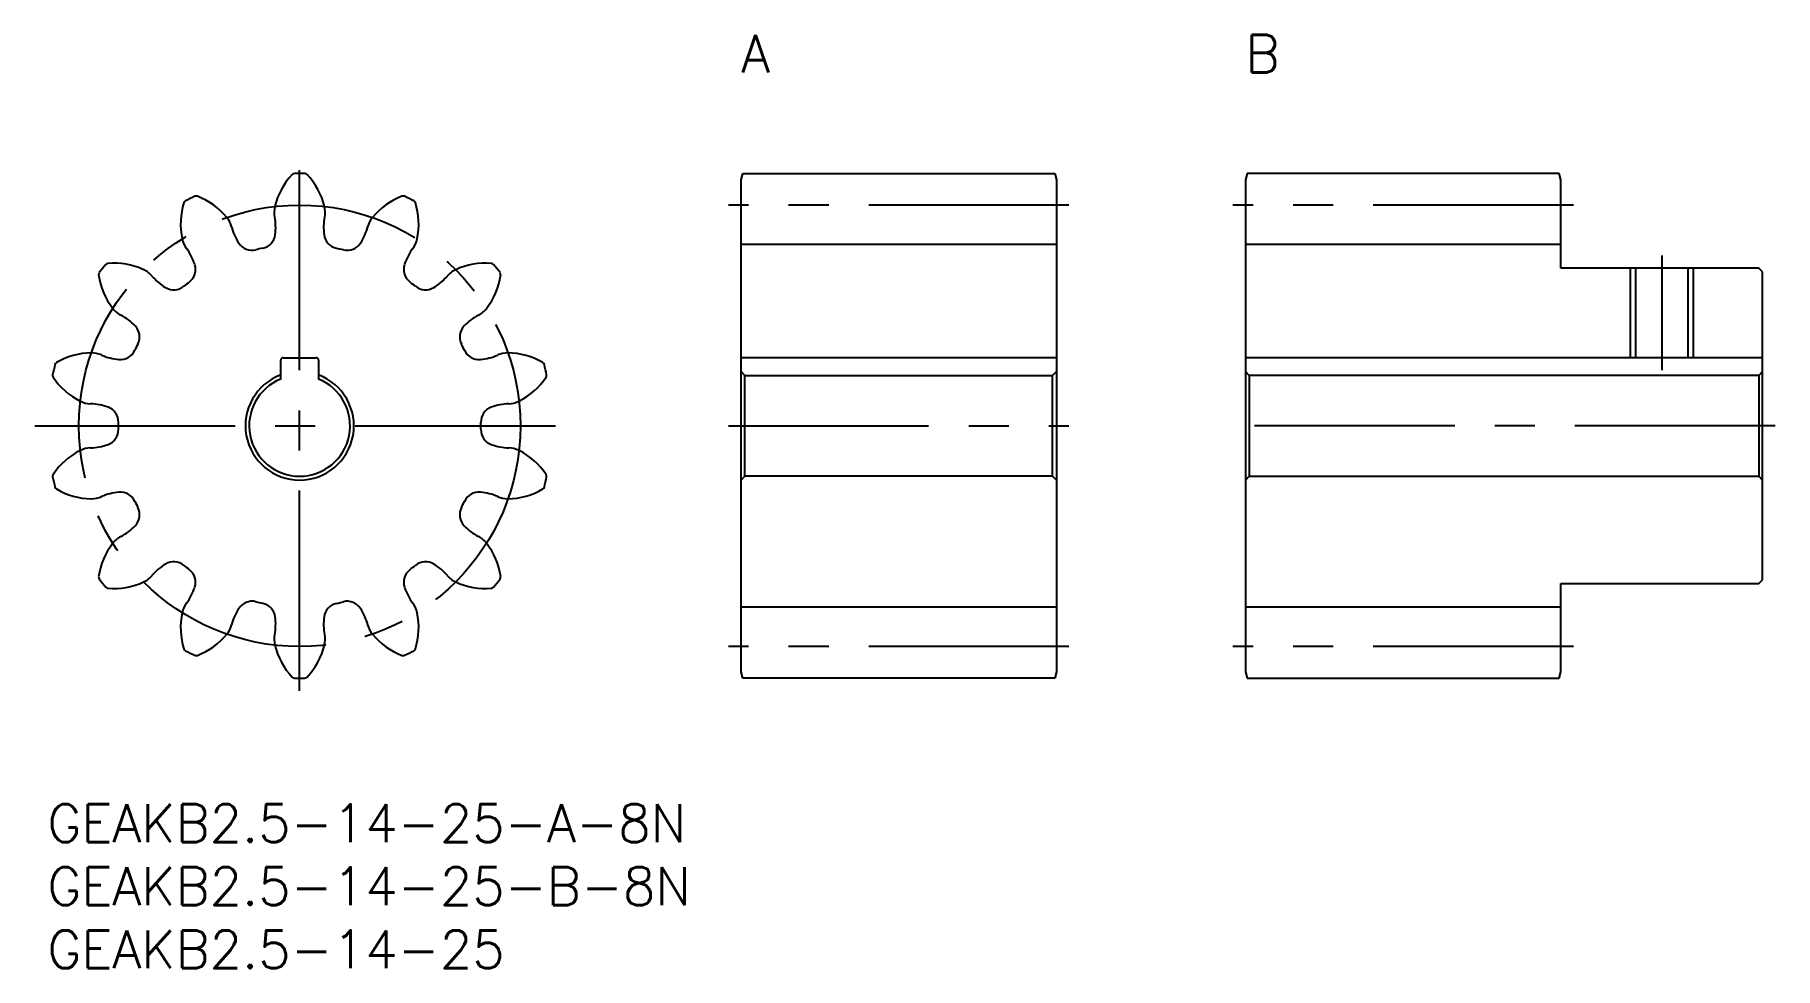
# Model space of a CAD drawing. Extents: x -1 to 137, y -13 to 61.
import ezdxf

# ---------------------------------------------------------------- set-up
doc = ezdxf.new("R2010")
doc.units = 0
doc.header["$LTSCALE"] = 0.5
doc.linetypes.add('CENTER', pattern=[50.8, 31.75, -6.35, 6.35, -6.35])
for name, color, linetype in [('MSM_CENTER', 1, 'CENTER'), ('MSM_CONTINUOUS', 7, 'CONTINUOUS'), ('MSM_NARROW', 5, 'CONTINUOUS'), ('MSM_PART_NUMBER', 7, 'CONTINUOUS')]:
    doc.layers.add(name, color=color, linetype=linetype)
doc.styles.get("Standard").update_dxf_attribs({"font": 'txt.shx', "height": 1, "bigfont": 'bigfont.shx'})

# ---------------------------------------------------------------- blocks, each defined once
blk = doc.blocks.new('*U2')
at = {"layer": 'MSM_PART_NUMBER'}
blk.add_text('GEAKB2.5-14-25-A-8N', height=3, dxfattribs=at).set_placement((0, -3))
blk = doc.blocks.new('*U3')
at = {"layer": 'MSM_PART_NUMBER'}
blk.add_text('GEAKB2.5-14-25-B-8N', height=3, dxfattribs=at).set_placement((0, -8))
blk = doc.blocks.new('*U5')
at = {"layer": 'MSM_PART_NUMBER'}
blk.add_text('GEAKB2.5-14-25', height=3, dxfattribs=at).set_placement((0, -13))
blk = doc.blocks.new('*U6')
at = {"layer": 'MSM_PART_NUMBER'}
blk.add_text('A', height=3, dxfattribs=at).set_placement((55, 58))
blk = doc.blocks.new('*U7')
at = {"layer": 'MSM_PART_NUMBER'}
blk.add_text('B', height=3, dxfattribs=at).set_placement((95, 58))

msp = doc.modelspace()

# ---------------------------------------------------------------- linework, layer by layer
at = {"layer": 'MSM_CENTER'}
for p, q in [((20, 9), (20, 51)), ((81, 47.5), (54, 47.5)), ((121, 47.5), (94, 47.5)), ((128, 43.5), (128, 34.4)), ((-1, 30), (41, 30)), ((54, 30), (81, 30)), ((137, 30), (94, 30)), ((81, 12.5), (54, 12.5)), ((121, 12.5), (94, 12.5))]:
    msp.add_line(p, q, dxfattribs=at)
msp.add_circle((20, 30), 17.5, dxfattribs=at)
at = {"layer": 'MSM_CONTINUOUS'}
for p, q in [((55, 49.5), (55.13, 50)), ((55.13, 50), (79.87, 50)), ((79.87, 50), (80, 49.5)), ((95.13, 50), (95, 49.5)), ((119.87, 50), (95.13, 50)), ((120, 49.5), (119.87, 50)), ((55, 10.5), (55, 49.5)), ((80, 49.5), (80, 10.5)), ((95, 49.5), (95, 10.5)), ((120, 42.5), (120, 49.5)), ((80, 44.38), (55, 44.38)), ((120, 44.38), (95, 44.38)), ((135.7, 42.5), (120, 42.5)), ((125.93, 42.5), (125.93, 35.4)), ((130.07, 42.5), (130.07, 35.4)), ((136, 42.2), (135.7, 42.5)), ((136, 17.8), (136, 42.2)), ((18.5, 33.71), (18.5, 35.2)), ((18.7, 35.4), (21.3, 35.4)), ((21.5, 35.2), (21.5, 33.71)), ((80, 35.4), (55, 35.4)), ((136, 35.4), (95, 35.4)), ((55.3, 34), (55, 34.3)), ((55.3, 26), (55.3, 34)), ((55.3, 34), (79.7, 34)), ((80, 34.3), (79.7, 34)), ((79.7, 26), (79.7, 34)), ((95, 34.3), (95.3, 34)), ((95.3, 34), (95.3, 26)), ((135.7, 34), (95.3, 34)), ((135.7, 34), (136, 34.3)), ((135.7, 34), (135.7, 26)), ((55, 25.7), (55.3, 26)), ((79.7, 26), (55.3, 26)), ((79.7, 26), (80, 25.7)), ((95.3, 26), (95, 25.7)), ((95.3, 26), (135.7, 26)), ((136, 25.7), (135.7, 26)), ((120, 10.5), (120, 17.5)), ((120, 17.5), (135.7, 17.5)), ((135.7, 17.5), (136, 17.8)), ((80, 15.63), (55, 15.63)), ((120, 15.63), (95, 15.63)), ((55.13, 10), (55, 10.5)), ((79.87, 10), (55.13, 10)), ((80, 10.5), (79.87, 10)), ((95, 10.5), (95.13, 10)), ((95.13, 10), (119.87, 10)), ((119.87, 10), (120, 10.5))]:
    msp.add_line(p, q, dxfattribs=at)
for centre, radius, start, end in [((23.48, 46.08), 5.6, 136.6888, 166.4286), ((19.59, 49.75), 0.25, 91.1855, 136.6888), ((20, 30), 20, 88.8145, 91.1855), ((20.41, 49.75), 0.25, 43.3112, 88.8145), ((16.52, 46.08), 5.6, 13.5714, 43.3112), ((16.16, 46), 5.6, 162.4031, 192.1429), ((11.06, 47.61), 0.25, 116.8998, 162.4031), ((20, 30), 20, 114.5288, 116.8998), ((11.8, 47.97), 0.25, 69.0255, 114.5288), ((9.89, 42.97), 5.6, 39.2857, 69.0255), ((20, 46.92), 2.02, 166.4286, 190.3979), ((20, 46.92), 2.02, 349.6021, 13.5714), ((30.11, 42.97), 5.6, 110.9745, 140.7143), ((28.2, 47.97), 0.25, 65.4712, 110.9745), ((20, 30), 20, 63.1002, 65.4712), ((28.94, 47.61), 0.25, 17.5969, 63.1003), ((23.84, 46), 5.6, 347.8571, 17.5969), ((12.66, 45.24), 2.02, 15.3164, 39.2857), ((19.1, 47.01), 4.67, 195.3441, 212.6996), ((13.43, 45.71), 4.67, 353.0147, 10.3702), ((26.57, 45.71), 4.67, 169.6298, 186.9853), ((20.9, 47.01), 4.67, 327.3004, 344.6559), ((27.34, 45.24), 2.02, 140.7143, 164.6836), ((12.66, 45.24), 2.02, 192.1429, 216.1122), ((16.23, 45.16), 1.25, 212.6996, 283.9651), ((16.82, 45.3), 1.25, 281.7492, 353.0147), ((23.18, 45.3), 1.25, 186.9853, 258.2508), ((23.77, 45.16), 1.25, 256.0349, 327.3004), ((27.34, 45.24), 2.02, 323.8878, 347.8571), ((20, 30), 20, 140.2431, 142.614), ((4.82, 42.63), 0.25, 94.7398, 140.2431), ((5.26, 37.3), 5.6, 65, 94.7398), ((7.26, 41.31), 4.67, 18.729, 36.0845), ((10.5, 42.4), 1.25, 307.4635, 18.729), ((20, 30), 14.38, 101.7492, 103.9651), ((20, 30), 14.37, 76.0349, 78.2508), ((29.5, 42.4), 1.25, 161.271, 232.5365), ((32.74, 41.31), 4.67, 143.9155, 161.271), ((34.74, 37.3), 5.6, 85.2602, 115), ((35.18, 42.63), 0.25, 39.7569, 85.2602), ((20, 30), 20, 37.386, 39.7569), ((4.31, 41.99), 0.25, 142.614, 188.1174), ((9.6, 42.75), 5.6, 188.1174, 217.8571), ((6.77, 40.55), 2.02, 41.0307, 65), ((11.81, 44.94), 4.67, 221.0584, 238.4138), ((20, 30), 14.37, 127.4635, 129.6794), ((20, 30), 14.37, 50.3206, 52.5365), ((28.19, 44.94), 4.67, 301.5862, 318.9416), ((33.23, 40.55), 2.02, 115, 138.9693), ((30.4, 42.75), 5.6, 322.1429, 351.8826), ((35.69, 41.99), 0.25, 351.8826, 37.386), ((10.02, 42.03), 1.25, 238.4138, 309.6794), ((29.98, 42.03), 1.25, 230.3206, 301.5862), ((6.77, 40.55), 2.02, 217.8571, 241.8265), ((3.62, 34.66), 4.67, 44.4433, 61.7988), ((36.38, 34.66), 4.67, 118.2012, 135.5567), ((33.23, 40.55), 2.02, 298.1735, 322.1429), ((6.06, 37.05), 1.25, 333.1778, 44.4433), ((33.94, 37.05), 1.25, 135.5567, 206.8222), ((5.79, 36.51), 1.25, 264.1281, 335.3937), ((20, 30), 14.38, 153.1778, 155.3937), ((20, 30), 14.37, 24.6063, 26.8222), ((34.21, 36.51), 1.25, 204.6063, 275.8719), ((20, 30), 20, 165.9574, 168.3283), ((0.84, 34.79), 0.25, 120.4541, 165.9574), ((3.55, 30.18), 5.6, 90.7143, 120.4541), ((3.51, 33.76), 2.02, 66.745, 90.7143), ((6.14, 39.9), 4.67, 246.7726, 264.1281), ((18.7, 35.2), 0.2, 90, 180), ((21.3, 35.2), 0.2, 0, 90), ((33.86, 39.9), 4.67, 275.8719, 293.2274), ((36.49, 33.76), 2.02, 89.2857, 113.255), ((36.45, 30.18), 5.6, 59.5459, 89.2857), ((39.16, 34.79), 0.25, 14.0426, 59.5459), ((20, 30), 20, 11.6717, 14.0426), ((0.66, 34), 0.25, 168.3283, 213.8316), ((5.1, 36.97), 5.6, 213.8316, 243.5714), ((20, 30), 4.3, 110.4162, 69.5838), ((20, 30), 4, 112.0243, 67.9757), ((34.9, 36.97), 5.6, 296.4286, 326.1684), ((39.34, 34), 0.25, 326.1684, 11.6717), ((3.51, 33.76), 2.02, 243.5714, 267.5408), ((3.22, 27.09), 4.67, 70.1576, 87.5131), ((36.78, 27.09), 4.67, 92.4869, 109.8424), ((36.49, 33.76), 2.02, 272.4592, 296.4286), ((4.38, 30.3), 1.25, 358.8921, 70.1576), ((35.62, 30.3), 1.25, 109.8424, 181.1079), ((4.38, 29.7), 1.25, 289.8424, 1.1079), ((20, 30), 14.38, 178.8921, 181.1079), ((20, 30), 14.38, 358.8921, 1.1079), ((35.62, 29.7), 1.25, 178.8921, 250.1576), ((5.1, 23.03), 5.6, 116.4286, 146.1684), ((3.51, 26.24), 2.02, 92.4592, 116.4286), ((3.22, 32.91), 4.67, 272.4869, 289.8424), ((36.78, 32.91), 4.67, 250.1576, 267.5131), ((36.49, 26.24), 2.02, 63.5714, 87.5408), ((34.9, 23.03), 5.6, 33.8316, 63.5714), ((0.66, 26), 0.25, 146.1684, 191.6717), ((20, 30), 20, 191.6717, 194.0426), ((0.84, 25.21), 0.25, 194.0426, 239.5459), ((3.55, 29.82), 5.6, 239.5459, 269.2857), ((36.45, 29.82), 5.6, 270.7143, 300.4541), ((39.16, 25.21), 0.25, 300.4541, 345.9574), ((20, 30), 20, 345.9574, 348.3283), ((39.34, 26), 0.25, 348.3283, 33.8316), ((3.51, 26.24), 2.02, 269.2857, 293.255), ((6.14, 20.1), 4.67, 95.8719, 113.2274), ((5.79, 23.49), 1.25, 24.6063, 95.8719), ((20, 30), 14.37, 204.6063, 206.8222), ((6.06, 22.95), 1.25, 315.5567, 26.8222), ((33.94, 22.95), 1.25, 153.1778, 224.4433), ((20, 30), 14.37, 333.1778, 335.3937), ((34.21, 23.49), 1.25, 84.1281, 155.3937), ((33.86, 20.1), 4.67, 66.7726, 84.1281), ((36.49, 26.24), 2.02, 246.745, 270.7143), ((6.77, 19.45), 2.02, 118.1735, 142.1429), ((3.62, 25.34), 4.67, 298.2012, 315.5567), ((36.38, 25.34), 4.67, 224.4433, 241.7988), ((33.23, 19.45), 2.02, 37.8571, 61.8265), ((9.6, 17.25), 5.6, 142.1429, 171.8826), ((30.4, 17.25), 5.6, 8.1174, 37.8571), ((4.31, 18.01), 0.25, 171.8826, 217.386), ((6.77, 19.45), 2.02, 295, 318.9693), ((11.81, 15.06), 4.67, 121.5862, 138.9416), ((10.02, 17.97), 1.25, 50.3206, 121.5862), ((20, 30), 14.37, 230.3206, 232.5365), ((10.5, 17.6), 1.25, 341.271, 52.5365), ((29.5, 17.6), 1.25, 127.4635, 198.729), ((20, 30), 14.37, 307.4635, 309.6794), ((29.98, 17.97), 1.25, 58.4138, 129.6794), ((28.19, 15.06), 4.67, 41.0584, 58.4138), ((33.23, 19.45), 2.02, 221.0307, 245), ((35.69, 18.01), 0.25, 322.614, 8.1174), ((20, 30), 20, 217.386, 219.7569), ((4.82, 17.37), 0.25, 219.7569, 265.2602), ((5.26, 22.7), 5.6, 265.2602, 295), ((7.26, 18.69), 4.67, 323.9155, 341.271), ((32.74, 18.69), 4.67, 198.729, 216.0845), ((34.74, 22.7), 5.6, 245, 274.7398), ((35.18, 17.37), 0.25, 274.7398, 320.2431), ((20, 30), 20, 320.2431, 322.614), ((16.16, 14), 5.6, 167.8571, 197.5969), ((12.66, 14.76), 2.02, 143.8878, 167.8571), ((19.1, 12.99), 4.67, 147.3004, 164.6559), ((16.23, 14.84), 1.25, 76.0349, 147.3004), ((20, 30), 14.37, 256.0349, 258.2508), ((16.82, 14.7), 1.25, 6.9853, 78.2508), ((23.18, 14.7), 1.25, 101.7492, 173.0147), ((20, 30), 14.38, 281.7492, 283.9651), ((23.77, 14.84), 1.25, 32.6996, 103.9651), ((20.9, 12.99), 4.67, 15.3441, 32.6996), ((27.34, 14.76), 2.02, 12.1429, 36.1122), ((23.84, 14), 5.6, 342.4031, 12.1429), ((12.66, 14.76), 2.02, 320.7143, 344.6836), ((13.43, 14.29), 4.67, 349.6298, 6.9853), ((26.57, 14.29), 4.67, 173.0147, 190.3702), ((27.34, 14.76), 2.02, 195.3164, 219.2857), ((9.89, 17.03), 5.6, 290.9745, 320.7143), ((20, 13.08), 2.02, 169.6021, 193.5714), ((23.48, 13.92), 5.6, 193.5714, 223.3112), ((16.52, 13.92), 5.6, 316.6888, 346.4286), ((20, 13.08), 2.02, 346.4286, 10.3979), ((30.11, 17.03), 5.6, 219.2857, 249.0255), ((11.06, 12.39), 0.25, 197.5969, 243.1003), ((20, 30), 20, 243.1002, 245.4712), ((11.8, 12.03), 0.25, 245.4712, 290.9745), ((28.2, 12.03), 0.25, 249.0255, 294.5288), ((20, 30), 20, 294.5288, 296.8998), ((28.94, 12.39), 0.25, 296.8998, 342.4031), ((19.59, 10.25), 0.25, 223.3112, 268.8145), ((20, 30), 20, 268.8145, 271.1855), ((20.41, 10.25), 0.25, 271.1855, 316.6888)]:
    msp.add_arc(centre, radius, start, end, dxfattribs=at)
at = {"layer": 'MSM_NARROW'}
for p, q in [((125.5, 42.5), (125.5, 35.4)), ((130.5, 42.5), (130.5, 35.4))]:
    msp.add_line(p, q, dxfattribs=at)

# ---------------------------------------------------------------- block references
at = {"layer": 'MSM_CONTINUOUS'}
for name in ['*U6', '*U7', '*U2', '*U3', '*U5']:
    msp.add_blockref(name, (0, 0), dxfattribs=at)

doc.saveas('drawing.dxf')
